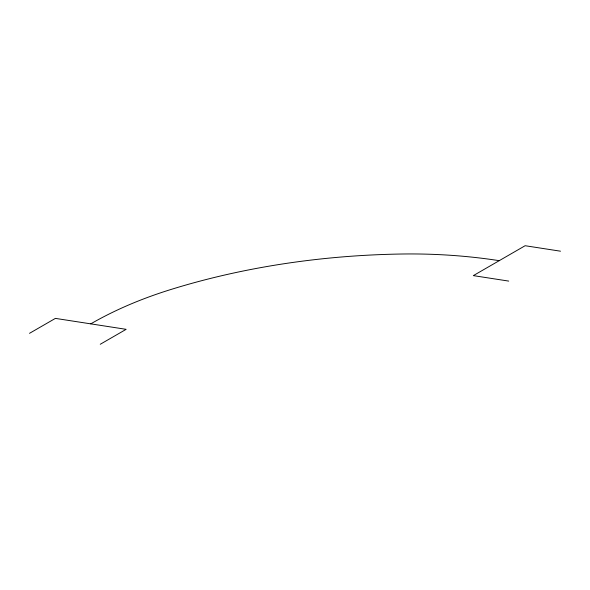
<?xml version="1.0" encoding="UTF-8"?>
<svg xmlns="http://www.w3.org/2000/svg" width="590" height="590" viewBox="0 0 590 590"><rect width="100%" height="100%" fill="white"/><g stroke="black" fill="none" stroke-linecap="round" stroke-linejoin="round"><path stroke-width="0.89" d="M29.5 333.335L55.394 318.386L126.142 329.331L100.248 344.28M560.5 251.193L525.13 245.72L473.335 275.619L508.713 281.091M499.228 260.669A341.691 197.274 0 0 0 401.547 254.017A516.206 298.024 0 0 0 169.603 289.904A341.691 197.274 0 0 0 90.772 323.858"/></g></svg>
